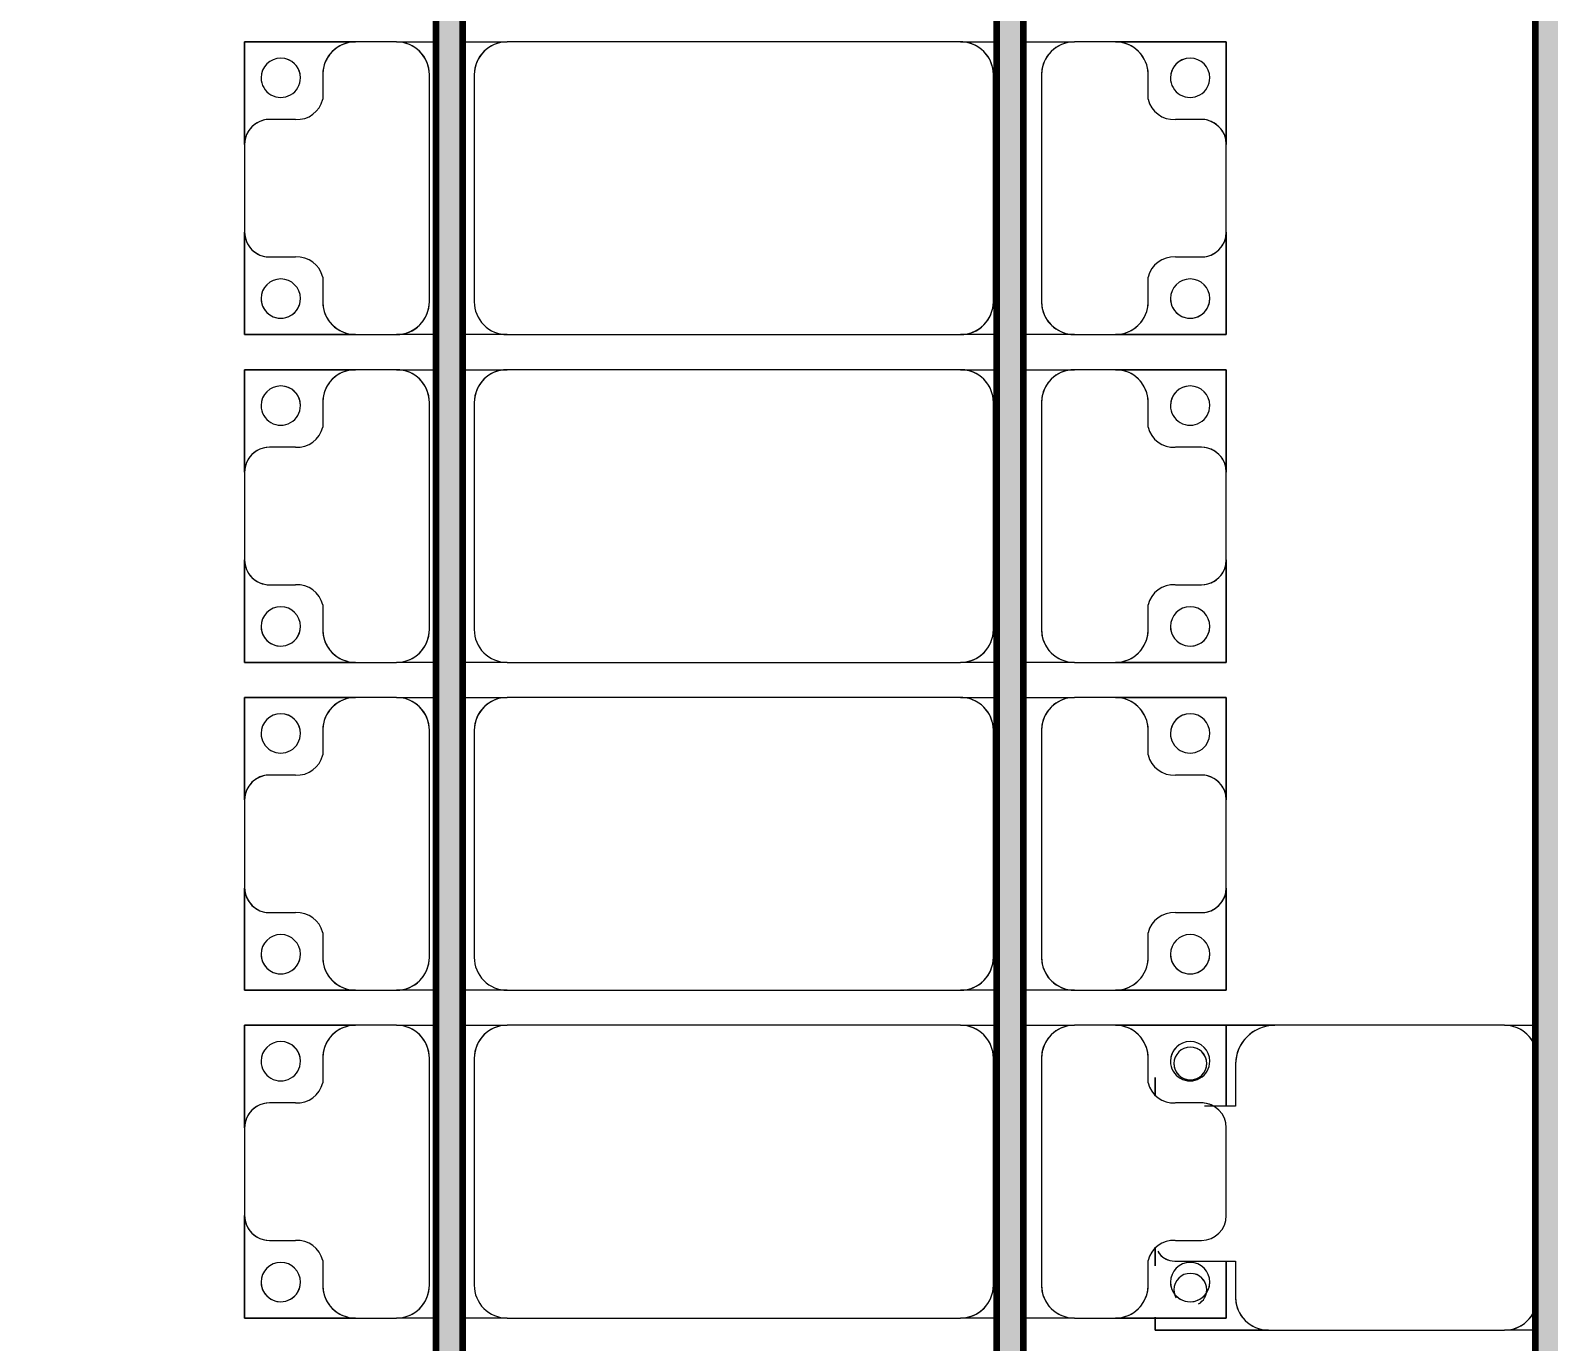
# Model space of a CAD drawing. Header units: millimetres. Extents: x -268744 to 115753, y -96240 to -10461.
# Drawn here: x -257059 to -254744, y -50566 to -48566 of the extents above; entities that cross this region are included whole.
import ezdxf

# ---------------------------------------------------------------- set-up
doc = ezdxf.new("R2010")
doc.units = ezdxf.units.MM
for name, color, linetype, lineweight in [('A-ANNO-DIMS', 211, 'Continuous', 9), ('A-ANNO-DIMS-900', 211, 'Continuous', 9), ('A-GENM', 13, 'Continuous', 9), ('S-BEAM', 12, 'Continuous', 9)]:
    doc.layers.add(name, color=color, linetype=linetype, lineweight=lineweight)
doc.styles.add('Trebuchet MS', font='trebuc.ttf', dxfattribs={"width": 0.8, "height": 2700})
doc.dimstyles.new('Arc_Length_-_3mm_Trebuchet_MS', dxfattribs={"dimscale": 304.8, "dimtxt": 2783.567448, "dimasz": 2.952756, "dimexe": 4.429134, "dimexo": 4.429134, "dimgap": 0.885827, "dimtad": 1, "dimdec": 0, "dimrnd": 10, "dimzin": 0, "dimdsep": 46, "dimtxsty": 'Trebuchet MS', "dimblk1": 'OBLIQUE', "dimblk2": 'OBLIQUE', "dimsah": 1, "dimcen": 0.09, "dimdle": 2.952756, "dimazin": 0, "dimtfac": 1, "dimtdec": 4, "dimtix": 1, "dimtmove": 0, "dimatfit": 3, "dimfxl": 1, "dimtvp": 1, "dimtolj": 1, "dimtzin": 0, "dimarcsym": 2})

# ---------------------------------------------------------------- blocks, each defined once
blk = doc.blocks.new('Dai phaodi lai - DẢI PHAO ĐI LẠI-102111-KHUNG KẾT CẤU BÈ PIN 1')
at = {"layer": 'A-GENM', "color": 7}
for p, q in [((28276.8, 748.4), (28433.1, 748.4)), ((28276.8, 579.3), (28276.8, 748.4)), ((28276.8, 748.4), (28276.8, 579.3)), ((28433.1, 748.4), (28276.8, 748.4)), ((28566.9, 748.4), (28433.1, 748.4)), ((28566.9, 748.4), (28723.2, 748.4)), ((28723.2, 748.4), (28566.9, 748.4)), ((28723.2, 748.4), (28723.2, 579.3)), ((28723.2, 579.3), (28723.2, 748.4)), ((28776.8, 748.4), (28933.1, 748.4)), ((28776.8, 579.3), (28776.8, 748.4)), ((28776.8, 748.4), (28776.8, 579.3)), ((28933.1, 748.4), (28776.8, 748.4)), ((29066.9, 748.4), (28933.1, 748.4)), ((29066.9, 748.4), (29223.2, 748.4)), ((29223.2, 748.4), (29066.9, 748.4)), ((29223.2, 748.4), (29223.2, 579.3)), ((29223.2, 579.3), (29223.2, 748.4)), ((29276.8, 748.4), (29433.1, 748.4)), ((29276.8, 579.3), (29276.8, 748.4)), ((29276.8, 748.4), (29276.8, 579.3)), ((29433.1, 748.4), (29276.8, 748.4)), ((29566.9, 748.4), (29433.1, 748.4)), ((29567.8, 748.4), (29723.2, 748.4)), ((29723.2, 748.4), (29567.8, 748.4)), ((29723.2, 748.4), (29723.2, 579.3)), ((29723.2, 579.3), (29723.2, 748.4)), ((29776.8, 748.4), (29900.1, 748.4)), ((29776.8, 579.3), (29776.8, 748.4)), ((29776.8, 748.4), (29776.8, 579.3)), ((29900.1, 748.4), (29776.8, 748.4)), ((30066.9, 748.4), (29933.1, 748.4)), ((30136.6, 748.4), (30223.2, 748.4)), ((30223.2, 748.4), (30136.6, 748.4)), ((30223.2, 748.4), (30223.2, 579.3)), ((30223.2, 579.3), (30223.2, 748.4)), ((28395.1, 710.4), (28395.1, 670.7)), ((28604.9, 670.7), (28604.9, 710.4)), ((28895.1, 710.4), (28895.1, 670.7)), ((29104.9, 670.7), (29104.9, 710.4)), ((29395.1, 710.4), (29395.1, 670.7)), ((29604.9, 670.7), (29604.9, 710.4)), ((29895.1, 710.4), (29895.1, 670.7)), ((30104.9, 670.7), (30104.9, 710.4)), ((28364.3, 629.3), (28326.8, 629.3)), ((28673.2, 629.3), (28635.7, 629.3)), ((28864.3, 629.3), (28826.8, 629.3)), ((29173.2, 629.3), (29135.7, 629.3)), ((29364.3, 629.3), (29326.8, 629.3)), ((29673.2, 629.3), (29635.7, 629.3)), ((29864.3, 629.3), (29826.8, 629.3)), ((30173.2, 629.3), (30135.7, 629.3)), ((28276.8, 579.3), (28276.8, 516.7)), ((28723.2, 516.7), (28723.2, 579.3)), ((28776.8, 579.3), (28776.8, 516.7)), ((29223.2, 516.7), (29223.2, 579.3)), ((29276.8, 579.3), (29276.8, 516.7)), ((29723.2, 516.7), (29723.2, 579.3)), ((29776.8, 579.3), (29776.8, 516.7)), ((30223.2, 516.7), (30223.2, 579.3)), ((28276.8, 438.7), (28276.8, 516.7)), ((28276.8, 438.7), (28276.8, 516.7)), ((28723.2, 516.7), (28723.2, 438.7)), ((28723.2, 516.7), (28723.2, 438.7)), ((28776.8, 438.7), (28776.8, 516.7)), ((28776.8, 438.7), (28776.8, 516.7)), ((29223.2, 516.7), (29223.2, 438.7)), ((29223.2, 516.7), (29223.2, 438.7)), ((29276.8, 438.7), (29276.8, 516.7)), ((29276.8, 438.7), (29276.8, 516.7)), ((29723.2, 516.7), (29723.2, 438.7)), ((29723.2, 516.7), (29723.2, 438.7)), ((29776.8, 438.7), (29776.8, 516.7)), ((29776.8, 438.7), (29776.8, 516.7)), ((30223.2, 516.7), (30223.2, 438.7)), ((30223.2, 516.7), (30223.2, 438.7)), ((28326.8, 466.7), (28673.2, 466.7)), ((28826.8, 466.7), (29173.2, 466.7)), ((29326.8, 466.7), (29673.2, 466.7)), ((29826.8, 466.7), (30173.2, 466.7)), ((28276.8, 343.3), (28276.8, 398.7)), ((28276.8, 343.3), (28276.8, 398.7)), ((28723.2, 398.7), (28723.2, 343.3)), ((28723.2, 398.7), (28723.2, 343.3)), ((28776.8, 343.3), (28776.8, 398.7)), ((28776.8, 343.3), (28776.8, 398.7)), ((29223.2, 398.7), (29223.2, 343.3)), ((29223.2, 398.7), (29223.2, 343.3)), ((29276.8, 343.3), (29276.8, 398.7)), ((29276.8, 343.3), (29276.8, 398.7)), ((29723.2, 398.7), (29723.2, 343.3)), ((29723.2, 398.7), (29723.2, 343.3)), ((29776.8, 343.3), (29776.8, 398.7)), ((29776.8, 343.3), (29776.8, 398.7)), ((30223.2, 398.7), (30223.2, 343.3)), ((30223.2, 398.7), (30223.2, 343.3)), ((28673.2, 393.3), (28326.8, 393.3)), ((29173.2, 393.3), (28826.8, 393.3)), ((29673.2, 393.3), (29326.8, 393.3)), ((30173.2, 393.3), (29826.8, 393.3)), ((28276.8, 343.3), (28276.8, -348.3)), ((28723.2, -348.3), (28723.2, 343.3)), ((28776.8, 343.3), (28776.8, -348.3)), ((29223.2, -348.3), (29223.2, 343.3)), ((29276.8, 343.3), (29276.8, -348.3)), ((29723.2, -348.3), (29723.2, 343.3)), ((29776.8, 343.3), (29776.8, -348.3)), ((30223.2, -348.3), (30223.2, 343.3)), ((28276.8, -416.3), (28276.8, -348.3)), ((28276.8, -416.3), (28276.8, -348.3)), ((28723.2, -348.3), (28723.2, -416.3)), ((28723.2, -348.3), (28723.2, -416.3)), ((28776.8, -416.3), (28776.8, -348.3)), ((28776.8, -416.3), (28776.8, -348.3)), ((29223.2, -348.3), (29223.2, -416.3)), ((29223.2, -348.3), (29223.2, -416.3)), ((29276.8, -416.3), (29276.8, -348.3)), ((29276.8, -416.3), (29276.8, -348.3)), ((29723.2, -348.3), (29723.2, -416.3)), ((29723.2, -348.3), (29723.2, -416.3)), ((29776.8, -416.3), (29776.8, -348.3)), ((29776.8, -416.3), (29776.8, -348.3)), ((30223.2, -348.3), (30223.2, -416.3)), ((30223.2, -348.3), (30223.2, -416.3)), ((28326.8, -398.3), (28673.2, -398.3)), ((28826.8, -398.3), (29173.2, -398.3)), ((29326.8, -398.3), (29673.2, -398.3)), ((29826.8, -398.3), (30173.2, -398.3)), ((28276.8, -516.7), (28276.8, -456.3)), ((28276.8, -516.7), (28276.8, -456.3)), ((28723.2, -456.3), (28723.2, -516.7)), ((28723.2, -456.3), (28723.2, -516.7)), ((28776.8, -516.7), (28776.8, -456.3)), ((28776.8, -516.7), (28776.8, -456.3)), ((29223.2, -456.3), (29223.2, -516.7)), ((29223.2, -456.3), (29223.2, -516.7)), ((29276.8, -516.7), (29276.8, -456.3)), ((29276.8, -516.7), (29276.8, -456.3)), ((29723.2, -456.3), (29723.2, -516.7)), ((29723.2, -456.3), (29723.2, -516.7)), ((29776.8, -516.7), (29776.8, -456.3)), ((29776.8, -516.7), (29776.8, -456.3)), ((30223.2, -456.3), (30223.2, -516.7)), ((30223.2, -456.3), (30223.2, -516.7)), ((28673.2, -466.7), (28326.8, -466.7)), ((29173.2, -466.7), (28826.8, -466.7)), ((29673.2, -466.7), (29326.8, -466.7)), ((30173.2, -466.7), (29826.8, -466.7)), ((28276.8, -516.7), (28276.8, -579.3)), ((28723.2, -579.3), (28723.2, -516.7)), ((28776.8, -516.7), (28776.8, -579.3)), ((29223.2, -579.3), (29223.2, -516.7)), ((29276.8, -516.7), (29276.8, -579.3)), ((29723.2, -579.3), (29723.2, -516.7)), ((29776.8, -516.7), (29776.8, -579.3)), ((30223.2, -579.3), (30223.2, -516.7)), ((28276.8, -748.4), (28276.8, -579.3)), ((28276.8, -579.3), (28276.8, -748.4)), ((28723.2, -579.3), (28723.2, -748.4)), ((28723.2, -748.4), (28723.2, -579.3)), ((28776.8, -748.4), (28776.8, -579.3)), ((28776.8, -579.3), (28776.8, -748.4)), ((29223.2, -579.3), (29223.2, -748.4)), ((29223.2, -748.4), (29223.2, -579.3)), ((29276.8, -748.4), (29276.8, -579.3)), ((29276.8, -579.3), (29276.8, -748.4)), ((29723.2, -579.3), (29723.2, -748.4)), ((29723.2, -748.4), (29723.2, -579.3)), ((29776.8, -748.4), (29776.8, -579.3)), ((29776.8, -579.3), (29776.8, -748.4)), ((30223.2, -579.3), (30223.2, -748.4)), ((30223.2, -748.4), (30223.2, -579.3)), ((28326.8, -629.3), (28364.3, -629.3)), ((28635.7, -629.3), (28673.2, -629.3)), ((28826.8, -629.3), (28864.3, -629.3)), ((29135.7, -629.3), (29173.2, -629.3)), ((29326.8, -629.3), (29364.3, -629.3)), ((29635.7, -629.3), (29673.2, -629.3)), ((29826.8, -629.3), (29864.3, -629.3)), ((30135.7, -629.3), (30173.2, -629.3)), ((28395.1, -670.7), (28395.1, -710.4)), ((28604.9, -710.4), (28604.9, -670.7)), ((28895.1, -670.7), (28895.1, -710.4)), ((29104.9, -710.4), (29104.9, -670.7)), ((29395.1, -670.7), (29395.1, -710.4)), ((29604.9, -710.4), (29604.9, -670.7)), ((29895.1, -670.7), (29895.1, -710.4)), ((30104.9, -710.4), (30104.9, -670.7)), ((28433.1, -748.4), (28276.8, -748.4)), ((28276.8, -748.4), (28433.1, -748.4)), ((28433.1, -748.4), (28566.9, -748.4)), ((28723.2, -748.4), (28566.9, -748.4)), ((28566.9, -748.4), (28723.2, -748.4)), ((28933.1, -748.4), (28776.8, -748.4)), ((28776.8, -748.4), (28933.1, -748.4)), ((28933.1, -748.4), (29066.9, -748.4)), ((29223.2, -748.4), (29066.9, -748.4)), ((29066.9, -748.4), (29223.2, -748.4)), ((29433.1, -748.4), (29276.8, -748.4)), ((29276.8, -748.4), (29433.1, -748.4)), ((29433.1, -748.4), (29566.9, -748.4)), ((29723.2, -748.4), (29567.8, -748.4)), ((29567.8, -748.4), (29723.2, -748.4)), ((29933.1, -748.4), (29776.8, -748.4)), ((29776.8, -748.4), (29933.1, -748.4)), ((29933.1, -748.4), (30066.9, -748.4)), ((30223.2, -748.4), (30066.9, -748.4)), ((30066.9, -748.4), (30223.2, -748.4))]:
    blk.add_line(p, q, dxfattribs=at)
for centre, radius, start, end in [((28433.1, 710.4), 38, 90, 180), ((28433.1, 710.4), 38, 90, 180), ((28433.1, 710.4), 38, 120, 180), ((28433.1, 710.4), 38, 120, 180), ((28433.1, 710.4), 38, 90, 105), ((28433.1, 710.4), 38, 90, 105), ((28566.9, 710.4), 38, 0, 90), ((28566.9, 710.4), 38, 75, 90), ((28566.9, 710.4), 38, 0, 90), ((28566.9, 710.4), 38, 75, 90), ((28566.9, 710.4), 38, 0, 60), ((28566.9, 710.4), 38, 0, 60), ((28933.1, 710.4), 38, 90, 180), ((28933.1, 710.4), 38, 90, 180), ((28933.1, 710.4), 38, 120, 180), ((28933.1, 710.4), 38, 120, 180), ((28933.1, 710.4), 38, 90, 105), ((28933.1, 710.4), 38, 90, 105), ((29066.9, 710.4), 38, 0, 90), ((29066.9, 710.4), 38, 75, 90), ((29066.9, 710.4), 38, 0, 90), ((29066.9, 710.4), 38, 75, 90), ((29066.9, 710.4), 38, 0, 60), ((29066.9, 710.4), 38, 0, 60), ((29433.1, 710.4), 38, 90, 180), ((29433.1, 710.4), 38, 90, 180), ((29433.1, 710.4), 38, 120, 180), ((29433.1, 710.4), 38, 120, 180), ((29433.1, 710.4), 38, 90, 105), ((29433.1, 710.4), 38, 90, 105), ((29566.9, 710.4), 38, 0, 90), ((29566.9, 710.4), 38, 75, 88.7179), ((29566.9, 710.4), 38, 0, 88.7179), ((29566.9, 710.4), 38, 75, 88.7179), ((29566.9, 710.4), 38, 0, 60), ((29566.9, 710.4), 38, 0, 60), ((29933.1, 710.4), 38, 90, 180), ((30066.9, 710.4), 38, 0, 90), ((28331.6, 693.3), 30, 90, 270), ((28331.6, 693.3), 30, 90, 180), ((28331.6, 693.3), 30, 270, 90), ((28331.6, 693.3), 30, 270, 90), ((28668.4, 693.3), 30, 90, 270), ((28668.4, 693.3), 30, 90, 270), ((28668.4, 693.3), 30, 270, 90), ((28668.4, 693.3), 30, 0, 90), ((28831.6, 693.3), 30, 90, 270), ((28831.6, 693.3), 30, 90, 180), ((28831.6, 693.3), 30, 270, 90), ((28831.6, 693.3), 30, 270, 90), ((29168.4, 693.3), 30, 90, 270), ((29168.4, 693.3), 30, 90, 270), ((29168.4, 693.3), 30, 270, 90), ((29168.4, 693.3), 30, 0, 90), ((29331.6, 693.3), 30, 90, 270), ((29331.6, 693.3), 30, 90, 180), ((29331.6, 693.3), 30, 270, 90), ((29331.6, 693.3), 30, 270, 90), ((29668.4, 693.3), 30, 90, 270), ((29668.4, 693.3), 30, 90, 270), ((29668.4, 693.3), 30, 270, 90), ((29668.4, 693.3), 30, 0, 90), ((29831.6, 693.3), 30, 90, 270), ((29831.6, 693.3), 30, 90, 180), ((29831.6, 693.3), 30, 270, 90), ((29831.6, 693.3), 30, 270, 90), ((29933.1, 710.4), 38, 150, 180), ((29933.1, 710.4), 38, 150, 180), ((30168.4, 693.3), 30, 90, 270), ((30168.4, 693.3), 30, 90, 270), ((30168.4, 693.3), 30, 270, 90), ((30168.4, 693.3), 30, 0, 90), ((28331.6, 693.3), 30, 195, 270), ((28668.4, 693.3), 30, 270, 345), ((28831.6, 693.3), 30, 195, 270), ((29168.4, 693.3), 30, 270, 345), ((29331.6, 693.3), 30, 195, 270), ((29668.4, 693.3), 30, 270, 345), ((29831.6, 693.3), 30, 195, 270), ((30168.4, 693.3), 30, 270, 345), ((28355.2, 668.2), 40, 283.1885, 3.5081), ((28644.8, 668.2), 40, 176.4919, 256.8115), ((28855.2, 668.2), 40, 283.1885, 3.5081), ((29144.8, 668.2), 40, 176.4919, 256.8115), ((29355.2, 668.2), 40, 283.1885, 3.5081), ((29644.8, 668.2), 40, 176.4919, 256.8115), ((29855.2, 668.2), 40, 283.1885, 3.5081), ((30144.8, 668.2), 40, 176.4919, 256.8115), ((28326.8, 579.3), 50, 90, 180), ((28326.8, 579.3), 50, 90, 165), ((28673.2, 579.3), 50, 0, 90), ((28673.2, 579.3), 50, 15, 90), ((28826.8, 579.3), 50, 90, 180), ((28826.8, 579.3), 50, 90, 165), ((29173.2, 579.3), 50, 0, 90), ((29173.2, 579.3), 50, 15, 90), ((29326.8, 579.3), 50, 90, 180), ((29326.8, 579.3), 50, 90, 165), ((29673.2, 579.3), 50, 360, 90), ((29673.2, 579.3), 50, 15, 90), ((29826.8, 579.3), 50, 90, 180), ((29826.8, 579.3), 50, 90, 165), ((30173.2, 579.3), 50, 0, 90), ((30173.2, 579.3), 50, 15, 90), ((28326.8, 516.7), 50, 180, 270), ((28673.2, 516.7), 50, 270, 360), ((28826.8, 516.7), 50, 180, 270), ((29173.2, 516.7), 50, 270, 0), ((29326.8, 516.7), 50, 180, 270), ((29673.2, 516.7), 50, 270, 0), ((29826.8, 516.7), 50, 180, 270), ((30173.2, 516.7), 50, 270, 0), ((28326.8, 516.7), 50, 195, 270), ((28673.2, 516.7), 50, 270, 345), ((28826.8, 516.7), 50, 195, 270), ((29173.2, 516.7), 50, 270, 345), ((29326.8, 516.7), 50, 195, 270), ((29673.2, 516.7), 50, 270, 345), ((29826.8, 516.7), 50, 195, 270), ((30173.2, 516.7), 50, 270, 345), ((28326.8, 343.3), 50, 90, 180), ((28326.8, 343.3), 50, 105, 135), ((28673.2, 343.3), 50, 360, 90), ((28673.2, 343.3), 50, 360, 75), ((28826.8, 343.3), 50, 90, 180), ((28826.8, 343.3), 50, 105, 135), ((29173.2, 343.3), 50, 0, 90), ((29173.2, 343.3), 50, 0, 75), ((29326.8, 343.3), 50, 90, 180), ((29326.8, 343.3), 50, 105, 135), ((29673.2, 343.3), 50, 360, 90), ((29673.2, 343.3), 50, 360, 75), ((29826.8, 343.3), 50, 90, 180), ((29826.8, 343.3), 50, 105, 135), ((30173.2, 343.3), 50, 0, 90), ((30173.2, 343.3), 50, 0, 75), ((28326.8, 343.3), 50, 150, 180), ((28826.8, 343.3), 50, 150, 180), ((29326.8, 343.3), 50, 150, 180), ((29826.8, 343.3), 50, 150, 180), ((28326.8, -348.3), 50, 180, 270), ((28326.8, -348.3), 50, 195, 270), ((28673.2, -348.3), 50, 270, 0), ((28673.2, -348.3), 50, 270, 0), ((28826.8, -348.3), 50, 180, 270), ((28826.8, -348.3), 50, 195, 270), ((29173.2, -348.3), 50, 270, 0), ((29173.2, -348.3), 50, 270, 0), ((29326.8, -348.3), 50, 180, 270), ((29326.8, -348.3), 50, 195, 270), ((29673.2, -348.3), 50, 270, 0), ((29673.2, -348.3), 50, 270, 0), ((29826.8, -348.3), 50, 180, 270), ((29826.8, -348.3), 50, 195, 270), ((30173.2, -348.3), 50, 270, 0), ((30173.2, -348.3), 50, 270, 0), ((28326.8, -516.7), 50, 90, 180), ((28326.8, -516.7), 50, 90, 165), ((28673.2, -516.7), 50, 360, 90), ((28673.2, -516.7), 50, 15, 90), ((28826.8, -516.7), 50, 90, 180), ((28826.8, -516.7), 50, 90, 165), ((29173.2, -516.7), 50, 360, 90), ((29173.2, -516.7), 50, 15, 90), ((29326.8, -516.7), 50, 90, 180), ((29326.8, -516.7), 50, 90, 165), ((29673.2, -516.7), 50, 360, 90), ((29673.2, -516.7), 50, 15, 90), ((29826.8, -516.7), 50, 90, 180), ((29826.8, -516.7), 50, 90, 165), ((30173.2, -516.7), 50, 360, 90), ((30173.2, -516.7), 50, 15, 90), ((28326.8, -579.3), 50, 180, 270), ((28326.8, -579.3), 50, 195, 270), ((28673.2, -579.3), 50, 270, 360), ((28673.2, -579.3), 50, 270, 345), ((28826.8, -579.3), 50, 180, 270), ((28826.8, -579.3), 50, 195, 270), ((29173.2, -579.3), 50, 270, 360), ((29173.2, -579.3), 50, 270, 345), ((29326.8, -579.3), 50, 180, 270), ((29326.8, -579.3), 50, 195, 270), ((29673.2, -579.3), 50, 270, 360), ((29673.2, -579.3), 50, 270, 345), ((29826.8, -579.3), 50, 180, 270), ((29826.8, -579.3), 50, 195, 270), ((30173.2, -579.3), 50, 270, 360), ((30173.2, -579.3), 50, 270, 345), ((28355.2, -668.2), 40, 356.4919, 76.8115), ((28644.8, -668.2), 40, 103.1885, 183.5081), ((28855.2, -668.2), 40, 356.4919, 76.8115), ((29144.8, -668.2), 40, 103.1885, 183.5081), ((29355.2, -668.2), 40, 356.4919, 76.8115), ((29644.8, -668.2), 40, 103.1885, 183.5081), ((29855.2, -668.2), 40, 356.4919, 76.8115), ((30144.8, -668.2), 40, 103.1885, 183.5081), ((28331.6, -693.3), 30, 90, 270), ((28331.6, -693.3), 30, 90, 165), ((28331.6, -693.3), 30, 270, 90), ((28331.6, -693.3), 30, 270, 90), ((28668.4, -693.3), 30, 90, 270), ((28668.4, -693.3), 30, 90, 270), ((28668.4, -693.3), 30, 270, 90), ((28668.4, -693.3), 30, 15, 90), ((28831.6, -693.3), 30, 90, 270), ((28831.6, -693.3), 30, 90, 165), ((28831.6, -693.3), 30, 270, 90), ((28831.6, -693.3), 30, 270, 90), ((29168.4, -693.3), 30, 90, 270), ((29168.4, -693.3), 30, 90, 270), ((29168.4, -693.3), 30, 270, 90), ((29168.4, -693.3), 30, 15, 90), ((29331.6, -693.3), 30, 90, 270), ((29331.6, -693.3), 30, 90, 165), ((29331.6, -693.3), 30, 270, 90), ((29331.6, -693.3), 30, 270, 90), ((29668.4, -693.3), 30, 90, 270), ((29668.4, -693.3), 30, 90, 270), ((29668.4, -693.3), 30, 270, 90), ((29668.4, -693.3), 30, 15, 90), ((29831.6, -693.3), 30, 90, 270), ((29831.6, -693.3), 30, 90, 165), ((29831.6, -693.3), 30, 270, 90), ((29831.6, -693.3), 30, 270, 90), ((30168.4, -693.3), 30, 90, 270), ((30168.4, -693.3), 30, 90, 270), ((30168.4, -693.3), 30, 270, 90), ((30168.4, -693.3), 30, 15, 90), ((28331.6, -693.3), 30, 180, 270), ((28668.4, -693.3), 30, 270, 360), ((28831.6, -693.3), 30, 180, 270), ((29168.4, -693.3), 30, 270, 360), ((29331.6, -693.3), 30, 180, 270), ((29668.4, -693.3), 30, 270, 360), ((29831.6, -693.3), 30, 180, 270), ((30168.4, -693.3), 30, 270, 360), ((28433.1, -710.4), 38, 180, 270), ((28433.1, -710.4), 38, 180, 240), ((28433.1, -710.4), 38, 180, 270), ((28433.1, -710.4), 38, 180, 240), ((28566.9, -710.4), 38, 270, 0), ((28566.9, -710.4), 38, 270, 0), ((28566.9, -710.4), 38, 300, 0), ((28566.9, -710.4), 38, 300, 0), ((28933.1, -710.4), 38, 180, 270), ((28933.1, -710.4), 38, 180, 240), ((28933.1, -710.4), 38, 180, 270), ((28933.1, -710.4), 38, 180, 240), ((29066.9, -710.4), 38, 270, 0), ((29066.9, -710.4), 38, 270, 0), ((29066.9, -710.4), 38, 300, 0), ((29066.9, -710.4), 38, 300, 0), ((29433.1, -710.4), 38, 180, 270), ((29433.1, -710.4), 38, 180, 240), ((29433.1, -710.4), 38, 180, 270), ((29433.1, -710.4), 38, 180, 240), ((29566.9, -710.4), 38, 270, 360), ((29566.9, -710.4), 38, 271.2821, 0), ((29566.9, -710.4), 38, 300, 0), ((29566.9, -710.4), 38, 300, 0), ((29933.1, -710.4), 38, 180, 270), ((29933.1, -710.4), 38, 180, 240), ((29933.1, -710.4), 38, 180, 270), ((29933.1, -710.4), 38, 180, 240), ((30066.9, -710.4), 38, 270, 360), ((30066.9, -710.4), 38, 270, 360), ((30066.9, -710.4), 38, 300, 0), ((30066.9, -710.4), 38, 300, 0), ((28433.1, -710.4), 38, 255, 270), ((28433.1, -710.4), 38, 255, 270), ((28566.9, -710.4), 38, 270, 285), ((28566.9, -710.4), 38, 270, 285), ((28933.1, -710.4), 38, 255, 270), ((28933.1, -710.4), 38, 255, 270), ((29066.9, -710.4), 38, 270, 285), ((29066.9, -710.4), 38, 270, 285), ((29433.1, -710.4), 38, 255, 270), ((29433.1, -710.4), 38, 255, 270), ((29566.9, -710.4), 38, 271.2821, 285), ((29566.9, -710.4), 38, 271.2821, 285), ((29933.1, -710.4), 38, 255, 270), ((29933.1, -710.4), 38, 255, 270), ((30066.9, -710.4), 38, 270, 285), ((30066.9, -710.4), 38, 270, 285)]:
    blk.add_arc(centre, radius, start, end, dxfattribs=at)
blk = doc.blocks.new('Dầm C52 - Dầm C52-102502-KHUNG KẾT CẤU BÈ PIN 1')
at = {"layer": 'S-BEAM', "lineweight": 140}
h = blk.add_hatch(color=1, dxfattribs=at)
h.paths.add_polyline_path([(-25480.9, 20), (-25480.9, -20), (-25440.9, -20), (-25440.9, 20)])
h.paths.add_polyline_path([(-25400.9, 20), (-25400.9, -20), (-19440.9, -20), (-19443, 20), (-24983.5, 20)])
h.paths.add_polyline_path([(-19400.9, 20), (-19400.9, -20), (-13440.9, -20), (-13440.9, 20), (-18981.3, 20)])
h.paths.add_polyline_path([(-13400.9, -20), (-7440.9, -20), (-7440.9, 20), (-13400.9, 20)])
h.paths.add_polyline_path([(-7400.9, -20), (-1440.9, -20), (-1440.9, 20), (-7400.9, 20)])
h.paths.add_polyline_path([(-1400.9, -20), (4559.1, -20), (4559.1, 20), (-1400.9, 20)])
h.paths.add_polyline_path([(4599.1, 20), (4599.1, -20), (10559.1, -20), (10559.1, 20), (5027.2, 20)])
h.paths.add_polyline_path([(10599.1, -20), (16559.1, -20), (16559.1, 20), (10599.1, 20)])
h.paths.add_polyline_path([(16599.1, 20), (16599.1, -20), (22559.1, -20), (22559.1, 20), (17031.5, 20)])
h.paths.add_polyline_path([(22599.1, -20), (25259.1, -20), (25259.1, 20), (22599.1, 20)])
h.paths.add_polyline_path([(25299.1, -20), (25480.9, -20), (25480.9, 20), (25299.1, 20)])
at = {"layer": 'S-BEAM', "color": 1, "lineweight": 140}
for p, q in [((-7400.9, 20), (-1440.9, 20)), ((-1440.9, -20), (-7400.9, -20))]:
    blk.add_line(p, q, dxfattribs=at)
blk = doc.blocks.new('Dầm C52 - Dầm C52-V1-KHUNG KẾT CẤU BÈ PIN 1')
at = {"layer": 'S-BEAM', "lineweight": 140}
h = blk.add_hatch(color=1, dxfattribs=at)
h.paths.add_polyline_path([(-25480.9, 20), (-25480.9, -20), (-25440.9, -20), (-25445.2, 20)])
h.paths.add_polyline_path([(-25400.9, -20), (-19440.9, -20), (-19443, 20), (-25400.9, 20)])
h.paths.add_polyline_path([(-19400.9, 20), (-19400.9, -20), (-13440.9, -20), (-13440.9, 20), (-18981.3, 20)])
h.paths.add_polyline_path([(-13400.9, -20), (-7440.9, -20), (-7440.9, 20), (-13400.9, 20)])
h.paths.add_polyline_path([(-7400.9, 20), (-7400.9, -20), (-1440.9, -20), (-1440.9, 20), (-6977, 20)])
h.paths.add_polyline_path([(-1400.9, -20), (4559.1, -20), (4559.1, 20), (-1400.9, 20)])
h.paths.add_polyline_path([(4599.1, 20), (4599.1, -20), (10559.1, -20), (10559.1, 20), (5027.2, 20)])
h.paths.add_polyline_path([(10599.1, -20), (16559.1, -20), (16559.1, 20), (10599.1, 20)])
h.paths.add_polyline_path([(16599.1, 20), (16599.1, -20), (22559.1, -20), (22559.1, 20), (17031.5, 20)])
h.paths.add_polyline_path([(22599.1, -20), (25259.1, -20), (25259.1, 20), (22599.1, 20)])
h.paths.add_polyline_path([(25299.1, -20), (25480.9, -20), (25480.9, 20), (25299.1, 20)])
at = {"layer": 'S-BEAM', "color": 1, "lineweight": 140}
for p, q in [((-7400.9, 20), (-1440.9, 20)), ((-1440.9, -20), (-7400.9, -20))]:
    blk.add_line(p, q, dxfattribs=at)
blk = doc.blocks.new('Dầm C52 - Dầm C52-V2-KHUNG KẾT CẤU BÈ PIN 1')
at = {"layer": 'S-BEAM', "lineweight": 140}
h = blk.add_hatch(color=1, dxfattribs=at)
h.paths.add_polyline_path([(-25480.9, 20), (-25480.9, -20), (-25440.9, -20), (-25440.9, 20)])
h.paths.add_polyline_path([(-25400.9, 20), (-25400.9, -20), (-19440.9, -20), (-19443, 20), (-24983.5, 20)])
h.paths.add_polyline_path([(-19400.9, 20), (-19400.9, -20), (-13440.9, -20), (-13440.9, 20), (-18519.6, 20)])
h.paths.add_polyline_path([(-13400.9, -20), (-7440.9, -20), (-7440.9, 20), (-13400.9, 20)])
h.paths.add_polyline_path([(-7400.9, 20), (-7400.9, -20), (-1440.9, -20), (-1440.9, 20), (-6515.3, 20)])
h.paths.add_polyline_path([(-1400.9, 20), (-1400.9, -20), (4559.1, -20), (4559.1, 20), (-974.9, 20)])
h.paths.add_polyline_path([(4599.1, -20), (10559.1, -20), (10559.1, 20), (4599.1, 20)])
h.paths.add_polyline_path([(10599.1, -20), (16559.1, -20), (16559.1, 20), (10599.1, 20)])
h.paths.add_polyline_path([(16599.1, 20), (16599.1, -20), (22559.1, -20), (22559.1, 20), (17493.2, 20)])
h.paths.add_polyline_path([(22599.1, 20), (22599.1, -20), (25259.1, -20), (25259.1, 20), (23033.7, 20)])
h.paths.add_polyline_path([(25299.1, -20), (25480.9, -20), (25480.9, 20), (25299.1, 20)])
at = {"layer": 'S-BEAM', "color": 1, "lineweight": 140}
blk.add_line((-7400.9, 20), (-1440.9, 20), dxfattribs=at)
blk = doc.blocks.new('Dai phao do pin - DẢI PHAO ĐỠ PIN-V11-KHUNG KẾT CẤU BÈ PIN 1')
at = {"layer": 'A-GENM', "color": 7}
for p, q in [((-1312.2, 241.6), (-1129.7, 241.6)), ((-1129.7, 241.6), (-1312.2, 241.6)), ((-779.7, 241.6), (-1129.7, 241.6)), ((-779.7, 241.6), (-732.4, 241.6)), ((-779.7, 241.6), (-732.4, 241.6)), ((-1189.7, 181.6), (-1189.7, 118.2)), ((-1312.2, 135.1), (-1312.2, 161.7)), ((-1312.2, 161.7), (-1312.2, 135.1)), ((-1189.7, 118.2), (-1236.8, 118.2)), ((-1312.2, -125.1), (-1312.2, -98.4)), ((-1312.2, -98.4), (-1312.2, -125.1)), ((-1282.2, -118.2), (-1189.7, -118.2)), ((-1189.7, -118.2), (-1189.7, -173.4)), ((-1312.2, -223.4), (-1312.2, -203.7)), ((-1312.2, -203.7), (-1312.2, -223.4)), ((-1139.7, -223.4), (-1312.2, -223.4)), ((-1312.2, -223.4), (-1139.7, -223.4)), ((-1139.7, -223.4), (-779.7, -223.4)), ((-732.4, -223.4), (-779.7, -223.4)), ((-732.4, -223.4), (-779.7, -223.4))]:
    blk.add_line(p, q, dxfattribs=at)
for centre, radius, start, end in [((-1129.7, 181.6), 60, 90, 180), ((-1129.7, 181.6), 60, 120, 180), ((-779.7, 191.6), 50, 30, 90), ((-779.7, 191.6), 50, 30, 75), ((-1258.6, 183.2), 25, 0, 180), ((-1258.6, 183.2), 25, 90, 180), ((-1258.6, 183.2), 25, 0, 75), ((-1258.6, 183.2), 25, 180, 0), ((-1258.6, 183.2), 25, 180, 300), ((-1258.6, 183.2), 25, 330, 360), ((-1282.2, -88.2), 30, 210, 270), ((-1282.2, -88.2), 30, 210, 255), ((-1282.2, -88.2), 30, 225, 255), ((-1282.2, -88.2), 30, 225, 255), ((-1258.6, -161.8), 25, 0, 180), ((-1258.6, -161.8), 25, 90, 180), ((-1258.6, -161.8), 25, 0, 75), ((-1258.6, -161.8), 25, 180, 210), ((-1258.6, -161.8), 25, 180, 210), ((-1258.6, -161.8), 25, 300, 0), ((-1258.6, -161.8), 25, 300, 360), ((-1139.7, -173.4), 50, 180, 270), ((-1139.7, -173.4), 50, 180, 255), ((-779.7, -173.4), 50, 270, 330), ((-779.7, -173.4), 50, 285, 330)]:
    blk.add_arc(centre, radius, start, end, dxfattribs=at)
blk = doc.blocks.new('be pin 1_rvt-1-KHUNG KẾT CẤU BÈ PIN 1')
at = {"layer": 'A-GENM', "lineweight": 9, "rotation": 270.0000000003262}
blk.add_blockref('Dai phaodi lai - DẢI PHAO ĐI LẠI-102111-KHUNG KẾT CẤU BÈ PIN 1', (-255984, -20306.4), dxfattribs=at)
at = {"layer": 'A-GENM', "lineweight": 9}
blk.add_blockref('Dai phao do pin - DẢI PHAO ĐỠ PIN-V11-KHUNG KẾT CẤU BÈ PIN 1', (-254031.8, -50324.7), dxfattribs=at)
at = {"layer": 'S-BEAM', "lineweight": 9, "rotation": 90.00000000032618}
for name, p in [('Dầm C52 - Dầm C52-102502-KHUNG KẾT CẤU BÈ PIN 1', (-256420.3, -45205.6)), ('Dầm C52 - Dầm C52-V1-KHUNG KẾT CẤU BÈ PIN 1', (-255565.3, -45205.6)), ('Dầm C52 - Dầm C52-V2-KHUNG KẾT CẤU BÈ PIN 1', (-254744.1, -45205.6))]:
    blk.add_blockref(name, p, dxfattribs=at)
blk = doc.blocks.new('DIMBLOCK1-KHUNG KẾT CẤU BÈ PIN 1')
at = {"layer": 'A-ANNO-DIMS-900', "transparency": 16777216}
for p, q in [((-264977.8, -71224.7), (-264977.8, -19406.4)), ((-264977.8, -20306.4), (-266327.8, -20306.4)), ((-264977.8, -20306.4), (-258082.4, -20306.4)), ((-264977.8, -70324.7), (-266327.8, -70324.7)), ((-264977.8, -70324.7), (-256693.9, -70324.7))]:
    blk.add_line(p, q, dxfattribs=at)
at = {"layer": 'A-ANNO-DIMS-900', "lineweight": 70, "transparency": 16777216}
for p, q in [((-264977.8, -20306.4), (-265427.8, -19856.4)), ((-264977.8, -20306.4), (-264527.8, -20756.4)), ((-264977.8, -70324.7), (-265427.8, -69874.7)), ((-264977.8, -70324.7), (-264527.8, -70774.7))]:
    blk.add_line(p, q, dxfattribs=at)
at = {"layer": 'A-ANNO-DIMS-900', "color": 0, "transparency": 16777216, "insert": (-268702.7, -48854), "char_height": 2700, "width": 8492.24, "attachment_point": 1, "rotation": 90, "line_spacing_factor": 1.048425, "style": 'Trebuchet MS'}
blk.add_mtext('50020', dxfattribs=at)
blk = doc.blocks.new('_Oblique')
at = {"color": 0, "linetype": 'ByBlock', "lineweight": -2}
blk.add_line((-0.5, -0.5), (0.5, 0.5), dxfattribs=at)

msp = doc.modelspace()

# ---------------------------------------------------------------- block references
at = {"lineweight": 5}
msp.add_blockref('be pin 1_rvt-1-KHUNG KẾT CẤU BÈ PIN 1', (0, 0), dxfattribs=at)

# ---------------------------------------------------------------- dimensions: what is measured, and where the dimension line sits
at = {"layer": 'A-ANNO-DIMS'}
dim = msp.add_linear_dim(base=(-264977.8, -20306.4), p1=(-255343.9, -70324.7), p2=(-256732.4, -20306.4), angle=270, dimstyle='Arc_Length_-_3mm_Trebuchet_MS', override={"dimpost": '<>', "dimfxl": 50037.609472}, dxfattribs=at)
dim.commit()
dim.dimension.update_dxf_attribs({"geometry": 'DIMBLOCK1-KHUNG KẾT CẤU BÈ PIN 1', "text_midpoint": (-266621.5, -45315.6)})

doc.saveas('drawing.dxf')
